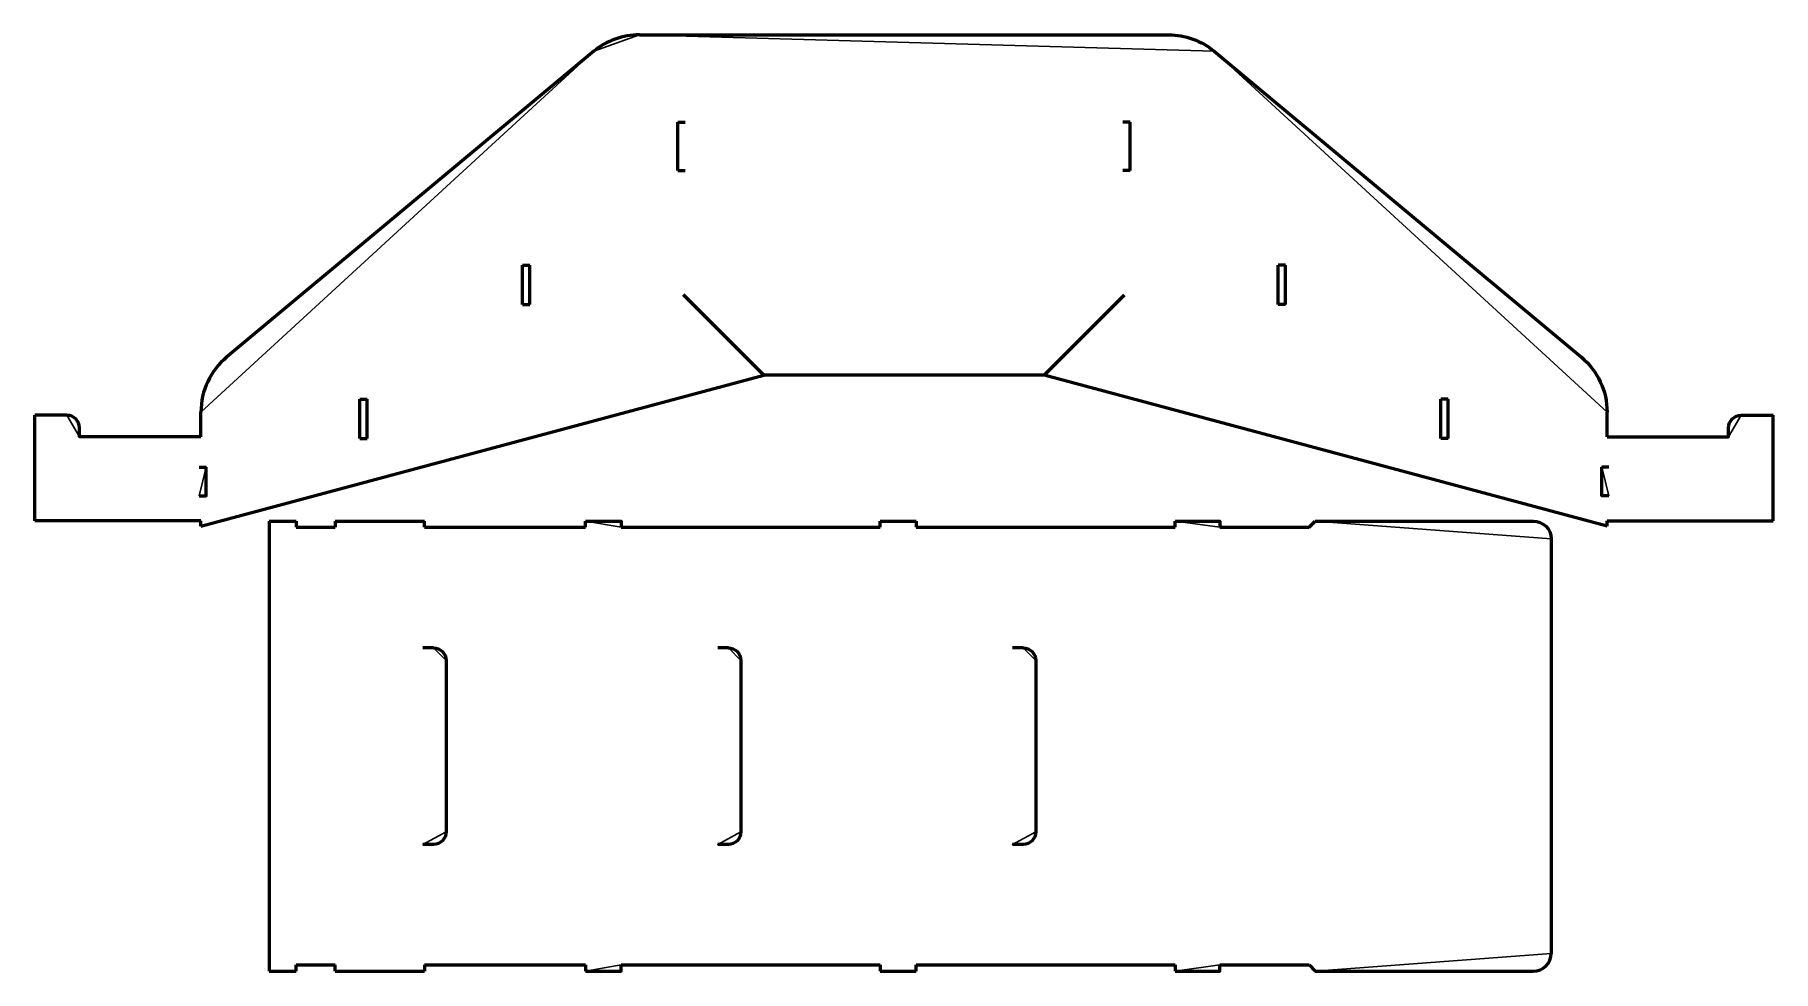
# Model space of a CAD drawing. Header units: centimetres. Extents: x -10.3 to 10.3, y -5.6 to 5.6.
import ezdxf

# ---------------------------------------------------------------- set-up
doc = ezdxf.new("R2010")
doc.units = ezdxf.units.CM
doc.header["$MEASUREMENT"] = 0
doc.layers.add('Camada 1', color=7, linetype='Continuous')

msp = doc.modelspace()

# ---------------------------------------------------------------- linework, layer by layer
at = {"layer": 'Camada 1', "color": 7}
for points, knots in [([(-3.1365, 5.55196), (-3.33481, 5.55196), (-3.52668, 5.48248), (-3.67908, 5.35561), (-3.67908, 5.35561), (-3.67908, 5.35561), (-3.1365, 5.55196), (-3.1365, 5.55196)], [0, 0, 0, 0, 0.33333333, 0.33333333, 0.33333333, 0.33333333, 1, 1, 1, 1]), ([(-3.1365, 5.55196), (-3.1365, 5.55196), (3.1365, 5.55196), (3.1365, 5.55196), (3.1365, 5.55196), (3.33465, 5.55196), (3.52652, 5.48248), (3.67895, 5.35561), (3.67895, 5.35561), (3.67895, 5.35561), (-3.1365, 5.55196), (-3.1365, 5.55196)], [0, 0, 0, 0, 0.25, 0.25, 0.25, 0.25, 0.5, 0.5, 0.5, 0.5, 1, 1, 1, 1]), ([(-3.1365, 5.55196), (-3.1365, 5.55196), (-3.1365, 5.55196), (-3.1365, 5.55196), (-3.1365, 5.55196), (-3.1365, 5.55196), (-3.1365, 5.55196), (-3.1365, 5.55196)], [0, 0, 0, 0, 0.33333333, 0.33333333, 0.33333333, 0.33333333, 1, 1, 1, 1]), ([(-3.1365, 5.55196), (-3.1365, 5.55196), (-3.1365, 5.55196), (-3.1365, 5.55196), (-3.1365, 5.55196), (-3.1365, 5.55196), (-3.1365, 5.55196), (-3.1365, 5.55196)], [0, 0, 0, 0, 0.33333333, 0.33333333, 0.33333333, 0.33333333, 1, 1, 1, 1]), ([(-3.67911, 5.35562), (-3.67911, 5.35562), (-8.03061, 1.72929), (-8.03061, 1.72929), (-8.03061, 1.72929), (-8.22376, 1.56819), (-8.33554, 1.32972), (-8.33554, 1.07831), (-8.33554, 1.07831), (-8.33554, 1.07831), (-3.67911, 5.35562), (-3.67911, 5.35562)], [0, 0, 0, 0, 0.25, 0.25, 0.25, 0.25, 0.5, 0.5, 0.5, 0.5, 1, 1, 1, 1]), ([(-3.67911, 5.35562), (-3.67911, 5.35562), (-3.67911, 5.35562), (-3.67911, 5.35562), (-3.67911, 5.35562), (-3.67911, 5.35562), (-3.67911, 5.35562), (-3.67911, 5.35562)], [0, 0, 0, 0, 0.33333333, 0.33333333, 0.33333333, 0.33333333, 1, 1, 1, 1]), ([(3.67895, 5.35562), (3.67895, 5.35562), (8.03063, 1.72929), (8.03063, 1.72929), (8.03063, 1.72929), (8.22383, 1.56819), (8.33556, 1.32972), (8.33556, 1.07831), (8.33556, 1.07831), (8.33556, 1.07831), (3.67895, 5.35562), (3.67895, 5.35562)], [0, 0, 0, 0, 0.25, 0.25, 0.25, 0.25, 0.5, 0.5, 0.5, 0.5, 1, 1, 1, 1]), ([(3.67895, 5.35562), (3.67895, 5.35562), (3.67895, 5.35562), (3.67895, 5.35562), (3.67895, 5.35562), (3.67895, 5.35562), (3.67895, 5.35562), (3.67895, 5.35562)], [0, 0, 0, 0, 0.33333333, 0.33333333, 0.33333333, 0.33333333, 1, 1, 1, 1]), ([(-9.7759, 0.78584), (-9.7759, 0.78584), (-9.7759, 0.89181), (-9.7759, 0.89181), (-9.7759, 0.89181), (-9.7759, 0.97346), (-9.84228, 1.04), (-9.92417, 1.04), (-9.92417, 1.04), (-9.92417, 1.04), (-9.7759, 0.78584), (-9.7759, 0.78584)], [0, 0, 0, 0, 0.25, 0.25, 0.25, 0.25, 0.5, 0.5, 0.5, 0.5, 1, 1, 1, 1]), ([(9.77588, 0.78584), (9.77588, 0.78584), (9.77588, 0.89181), (9.77588, 0.89181), (9.77588, 0.89181), (9.77588, 0.97346), (9.84226, 1.04), (9.92415, 1.04), (9.92415, 1.04), (9.92415, 1.04), (9.77588, 0.78584), (9.77588, 0.78584)], [0, 0, 0, 0, 0.25, 0.25, 0.25, 0.25, 0.5, 0.5, 0.5, 0.5, 1, 1, 1, 1]), ([(-9.7759, 0.78584), (-9.7759, 0.78584), (-9.7759, 0.78584), (-9.7759, 0.78584), (-9.7759, 0.78584), (-9.7759, 0.78584), (-9.7759, 0.78584), (-9.7759, 0.78584)], [0, 0, 0, 0, 0.33333333, 0.33333333, 0.33333333, 0.33333333, 1, 1, 1, 1]), ([(9.77588, 0.78584), (9.77588, 0.78584), (9.77588, 0.78584), (9.77588, 0.78584), (9.77588, 0.78584), (9.77588, 0.78584), (9.77588, 0.78584), (9.77588, 0.78584)], [0, 0, 0, 0, 0.33333333, 0.33333333, 0.33333333, 0.33333333, 1, 1, 1, 1]), ([(-8.35665, 0.08684), (-8.35665, 0.08684), (-8.27188, 0.08684), (-8.27188, 0.08684), (-8.27188, 0.08684), (-8.27188, 0.08684), (-8.27188, 0.42566), (-8.27188, 0.42566), (-8.27188, 0.42566), (-8.27188, 0.42566), (-8.35665, 0.08684), (-8.35665, 0.08684)], [0, 0, 0, 0, 0.25, 0.25, 0.25, 0.25, 0.5, 0.5, 0.5, 0.5, 1, 1, 1, 1]), ([(8.35663, 0.08684), (8.35663, 0.08684), (8.27183, 0.08684), (8.27183, 0.08684), (8.27183, 0.08684), (8.27183, 0.08684), (8.27183, 0.42566), (8.27183, 0.42566), (8.27183, 0.42566), (8.27183, 0.42566), (8.35663, 0.08684), (8.35663, 0.08684)], [0, 0, 0, 0, 0.25, 0.25, 0.25, 0.25, 0.5, 0.5, 0.5, 0.5, 1, 1, 1, 1]), ([(-3.77661, -0.21402), (-3.77661, -0.21402), (-3.35283, -0.21402), (-3.35283, -0.21402), (-3.35283, -0.21402), (-3.35283, -0.21402), (-3.35283, -0.28803), (-3.35283, -0.28803), (-3.35283, -0.28803), (-3.35283, -0.28803), (-3.77661, -0.21402), (-3.77661, -0.21402)], [0, 0, 0, 0, 0.25, 0.25, 0.25, 0.25, 0.5, 0.5, 0.5, 0.5, 1, 1, 1, 1]), ([(3.21376, -0.21402), (3.21376, -0.21402), (3.7434, -0.21402), (3.7434, -0.21402), (3.7434, -0.21402), (3.7434, -0.21402), (3.7434, -0.28803), (3.7434, -0.28803), (3.7434, -0.28803), (3.7434, -0.28803), (3.21376, -0.21402), (3.21376, -0.21402)], [0, 0, 0, 0, 0.25, 0.25, 0.25, 0.25, 0.5, 0.5, 0.5, 0.5, 1, 1, 1, 1]), ([(4.87669, -0.21402), (4.87669, -0.21402), (7.46096, -0.21402), (7.46096, -0.21402), (7.46096, -0.21402), (7.57788, -0.21402), (7.67284, -0.30885), (7.67284, -0.42577), (7.67284, -0.42577), (7.67284, -0.42577), (4.87669, -0.21402), (4.87669, -0.21402)], [0, 0, 0, 0, 0.25, 0.25, 0.25, 0.25, 0.5, 0.5, 0.5, 0.5, 1, 1, 1, 1]), ([(4.87669, -0.21402), (4.87669, -0.21402), (4.87669, -0.21402), (4.87669, -0.21402), (4.87669, -0.21402), (4.87669, -0.21402), (4.87669, -0.21402), (4.87669, -0.21402)], [0, 0, 0, 0, 0.33333333, 0.33333333, 0.33333333, 0.33333333, 1, 1, 1, 1]), ([(-5.57702, -1.71783), (-5.49518, -1.71783), (-5.42877, -1.78435), (-5.42877, -1.86623), (-5.42877, -1.86623), (-5.42877, -1.86623), (-5.57702, -1.71783), (-5.57702, -1.71783)], [0, 0, 0, 0, 0.33333333, 0.33333333, 0.33333333, 0.33333333, 1, 1, 1, 1]), ([(-5.57702, -1.71783), (-5.57702, -1.71783), (-5.57702, -1.71783), (-5.57702, -1.71783), (-5.57702, -1.71783), (-5.57702, -1.71783), (-5.57702, -1.71783), (-5.57702, -1.71783)], [0, 0, 0, 0, 0.33333333, 0.33333333, 0.33333333, 0.33333333, 1, 1, 1, 1]), ([(-2.0819, -1.71783), (-1.99996, -1.71783), (-1.93363, -1.78435), (-1.93363, -1.86623), (-1.93363, -1.86623), (-1.93363, -1.86623), (-2.0819, -1.71783), (-2.0819, -1.71783)], [0, 0, 0, 0, 0.33333333, 0.33333333, 0.33333333, 0.33333333, 1, 1, 1, 1]), ([(-2.0819, -1.71783), (-2.0819, -1.71783), (-2.0819, -1.71783), (-2.0819, -1.71783), (-2.0819, -1.71783), (-2.0819, -1.71783), (-2.0819, -1.71783), (-2.0819, -1.71783)], [0, 0, 0, 0, 0.33333333, 0.33333333, 0.33333333, 0.33333333, 1, 1, 1, 1]), ([(1.41319, -1.71783), (1.49511, -1.71783), (1.56157, -1.78435), (1.56157, -1.86623), (1.56157, -1.86623), (1.56157, -1.86623), (1.41319, -1.71783), (1.41319, -1.71783)], [0, 0, 0, 0, 0.33333333, 0.33333333, 0.33333333, 0.33333333, 1, 1, 1, 1]), ([(1.41319, -1.71783), (1.41319, -1.71783), (1.41319, -1.71783), (1.41319, -1.71783), (1.41319, -1.71783), (1.41319, -1.71783), (1.41319, -1.71783), (1.41319, -1.71783)], [0, 0, 0, 0, 0.33333333, 0.33333333, 0.33333333, 0.33333333, 1, 1, 1, 1]), ([(-5.42877, -3.89975), (-5.42877, -3.98172), (-5.49518, -4.04802), (-5.57702, -4.04802), (-5.57702, -4.04802), (-5.57702, -4.04802), (-5.70428, -4.04802), (-5.70428, -4.04802), (-5.70428, -4.04802), (-5.70428, -4.04802), (-5.42877, -3.89975), (-5.42877, -3.89975)], [0, 0, 0, 0, 0.25, 0.25, 0.25, 0.25, 0.5, 0.5, 0.5, 0.5, 1, 1, 1, 1]), ([(-5.42877, -3.89975), (-5.42877, -3.89975), (-5.42877, -3.89975), (-5.42877, -3.89975), (-5.42877, -3.89975), (-5.42877, -3.89975), (-5.42877, -3.89975), (-5.42877, -3.89975)], [0, 0, 0, 0, 0.33333333, 0.33333333, 0.33333333, 0.33333333, 1, 1, 1, 1]), ([(-1.93365, -3.89975), (-1.93365, -3.98172), (-1.99998, -4.04802), (-2.08192, -4.04802), (-2.08192, -4.04802), (-2.08192, -4.04802), (-2.20901, -4.04802), (-2.20901, -4.04802), (-2.20901, -4.04802), (-2.20901, -4.04802), (-1.93365, -3.89975), (-1.93365, -3.89975)], [0, 0, 0, 0, 0.25, 0.25, 0.25, 0.25, 0.5, 0.5, 0.5, 0.5, 1, 1, 1, 1]), ([(-1.93365, -3.89975), (-1.93365, -3.89975), (-1.93365, -3.89975), (-1.93365, -3.89975), (-1.93365, -3.89975), (-1.93365, -3.89975), (-1.93365, -3.89975), (-1.93365, -3.89975)], [0, 0, 0, 0, 0.33333333, 0.33333333, 0.33333333, 0.33333333, 1, 1, 1, 1]), ([(1.5616, -3.89975), (1.5616, -3.98172), (1.49511, -4.04802), (1.41322, -4.04802), (1.41322, -4.04802), (1.41322, -4.04802), (1.28606, -4.04802), (1.28606, -4.04802), (1.28606, -4.04802), (1.28606, -4.04802), (1.5616, -3.89975), (1.5616, -3.89975)], [0, 0, 0, 0, 0.25, 0.25, 0.25, 0.25, 0.5, 0.5, 0.5, 0.5, 1, 1, 1, 1]), ([(1.5616, -3.89975), (1.5616, -3.89975), (1.5616, -3.89975), (1.5616, -3.89975), (1.5616, -3.89975), (1.5616, -3.89975), (1.5616, -3.89975), (1.5616, -3.89975)], [0, 0, 0, 0, 0.33333333, 0.33333333, 0.33333333, 0.33333333, 1, 1, 1, 1]), ([(4.87669, -5.55196), (4.87669, -5.55196), (7.46096, -5.55196), (7.46096, -5.55196), (7.46096, -5.55196), (7.57788, -5.55196), (7.67284, -5.45729), (7.67284, -5.34021), (7.67284, -5.34021), (7.67284, -5.34021), (4.87669, -5.55196), (4.87669, -5.55196)], [0, 0, 0, 0, 0.25, 0.25, 0.25, 0.25, 0.5, 0.5, 0.5, 0.5, 1, 1, 1, 1]), ([(-3.77661, -5.55196), (-3.77661, -5.55196), (-3.35283, -5.55196), (-3.35283, -5.55196), (-3.35283, -5.55196), (-3.35283, -5.55196), (-3.35283, -5.47796), (-3.35283, -5.47796), (-3.35283, -5.47796), (-3.35283, -5.47796), (-3.77661, -5.55196), (-3.77661, -5.55196)], [0, 0, 0, 0, 0.25, 0.25, 0.25, 0.25, 0.5, 0.5, 0.5, 0.5, 1, 1, 1, 1]), ([(3.21376, -5.55196), (3.21376, -5.55196), (3.7434, -5.55196), (3.7434, -5.55196), (3.7434, -5.55196), (3.7434, -5.55196), (3.7434, -5.47796), (3.7434, -5.47796), (3.7434, -5.47796), (3.7434, -5.47796), (3.21376, -5.55196), (3.21376, -5.55196)], [0, 0, 0, 0, 0.25, 0.25, 0.25, 0.25, 0.5, 0.5, 0.5, 0.5, 1, 1, 1, 1]), ([(4.87669, -5.55196), (4.87669, -5.55196), (4.87669, -5.55196), (4.87669, -5.55196), (4.87669, -5.55196), (4.87669, -5.55196), (4.87669, -5.55196), (4.87669, -5.55196)], [0, 0, 0, 0, 0.33333333, 0.33333333, 0.33333333, 0.33333333, 1, 1, 1, 1])]:
    msp.add_open_spline(points, degree=3, knots=knots, dxfattribs=at)
at = {"layer": 'Camada 1', "lineweight": 53}
for points in [[(-3.1365, 5.55196), (-3.33481, 5.55196), (-3.52668, 5.48248), (-3.67908, 5.35561)], [(-2.67975, 4.51403), (-2.67975, 4.51403), (-2.59493, 4.51403), (-2.59493, 4.51403)], [(-2.67975, 3.94195), (-2.67975, 3.94195), (-2.67975, 4.51403), (-2.67975, 4.51403)], [(2.67951, 4.51403), (2.67951, 4.51403), (2.59482, 4.51403), (2.59482, 4.51403)], [(2.67951, 3.94195), (2.67951, 3.94195), (2.67951, 4.51403), (2.67951, 4.51403)], [(-2.67975, 3.94195), (-2.67975, 3.94195), (-2.59493, 3.94195), (-2.59493, 3.94195)], [(2.67951, 3.94195), (2.67951, 3.94195), (2.59482, 3.94195), (2.59482, 3.94195)], [(-4.52252, 2.8194), (-4.52252, 2.8194), (-4.43796, 2.8194), (-4.43796, 2.8194)], [(-4.52252, 2.35328), (-4.52252, 2.35328), (-4.52252, 2.8194), (-4.52252, 2.8194)], [(-4.43796, 2.35328), (-4.43796, 2.35328), (-4.43796, 2.8194), (-4.43796, 2.8194)], [(4.5225, 2.8194), (4.5225, 2.8194), (4.4378, 2.8194), (4.4378, 2.8194)], [(4.4378, 2.35328), (4.4378, 2.35328), (4.4378, 2.8194), (4.4378, 2.8194)], [(4.5225, 2.35328), (4.5225, 2.35328), (4.5225, 2.8194), (4.5225, 2.8194)], [(-4.52252, 2.35328), (-4.52252, 2.35328), (-4.43796, 2.35328), (-4.43796, 2.35328)], [(-1.66293, 1.51461), (-1.66293, 1.51461), (-2.61612, 2.46777), (-2.61612, 2.46777)], [(1.66275, 1.51461), (1.66275, 1.51461), (2.61604, 2.46777), (2.61604, 2.46777)], [(4.5225, 2.35328), (4.5225, 2.35328), (4.4378, 2.35328), (4.4378, 2.35328)], [(-8.33554, -0.27337), (-8.33554, -0.27337), (-1.66293, 1.51461), (-1.66293, 1.51461)], [(1.66275, 1.51461), (1.66275, 1.51461), (-1.66293, 1.51461), (-1.66293, 1.51461)], [(8.33557, -0.27337), (8.33557, -0.27337), (1.66275, 1.51461), (1.66275, 1.51461)], [(-9.92418, 1.04002), (-9.92418, 1.04002), (-10.30544, 1.04002), (-10.30544, 1.04002)], [(-10.30544, -0.20976), (-10.30544, -0.20976), (-10.30544, 1.04002), (-10.30544, 1.04002)], [(-8.33554, 0.78584), (-8.33554, 0.78584), (-8.33554, 1.07831), (-8.33554, 1.07831)], [(-6.45022, 1.23074), (-6.45022, 1.23074), (-6.36545, 1.23074), (-6.36545, 1.23074)], [(-6.45022, 0.76465), (-6.45022, 0.76465), (-6.45022, 1.23074), (-6.45022, 1.23074)], [(-6.36545, 0.76465), (-6.36545, 0.76465), (-6.36545, 1.23074), (-6.36545, 1.23074)], [(6.4502, 1.23074), (6.4502, 1.23074), (6.36529, 1.23074), (6.36529, 1.23074)], [(6.36529, 0.76465), (6.36529, 0.76465), (6.36529, 1.23074), (6.36529, 1.23074)], [(6.4502, 0.76465), (6.4502, 0.76465), (6.4502, 1.23074), (6.4502, 1.23074)], [(8.33557, 0.78584), (8.33557, 0.78584), (8.33557, 1.07831), (8.33557, 1.07831)], [(9.92412, 1.04002), (9.92412, 1.04002), (10.30544, 1.04002), (10.30544, 1.04002)], [(10.30544, -0.20976), (10.30544, -0.20976), (10.30544, 1.04002), (10.30544, 1.04002)], [(-8.33554, 0.78584), (-8.33554, 0.78584), (-9.7759, 0.78584), (-9.7759, 0.78584)], [(-6.45022, 0.76465), (-6.45022, 0.76465), (-6.36545, 0.76465), (-6.36545, 0.76465)], [(6.4502, 0.76465), (6.4502, 0.76465), (6.36529, 0.76465), (6.36529, 0.76465)], [(8.33557, 0.78584), (8.33557, 0.78584), (9.77588, 0.78584), (9.77588, 0.78584)], [(-8.35665, 0.42566), (-8.35665, 0.42566), (-8.27188, 0.42566), (-8.27188, 0.42566)], [(8.35663, 0.42566), (8.35663, 0.42566), (8.27183, 0.42566), (8.27183, 0.42566)], [(-8.33554, -0.20976), (-8.33554, -0.20976), (-10.30544, -0.20976), (-10.30544, -0.20976)], [(-8.33554, -0.27337), (-8.33554, -0.27337), (-8.33554, -0.20976), (-8.33554, -0.20976)], [(-7.52594, -0.21402), (-7.52594, -0.21402), (-7.52594, -5.55196), (-7.52594, -5.55196)], [(-7.52594, -0.21402), (-7.52594, -0.21402), (-7.2082, -0.21402), (-7.2082, -0.21402)], [(-7.2082, -0.21402), (-7.2082, -0.21402), (-7.2082, -0.28803), (-7.2082, -0.28803)], [(-7.2082, -0.28803), (-7.2082, -0.28803), (-6.74217, -0.28803), (-6.74217, -0.28803)], [(-6.74217, -0.21402), (-6.74217, -0.21402), (-6.74217, -0.28803), (-6.74217, -0.28803)], [(-6.74217, -0.21402), (-6.74217, -0.21402), (-5.68304, -0.21402), (-5.68304, -0.21402)], [(-5.68304, -0.28803), (-5.68304, -0.28803), (-5.68304, -0.21402), (-5.68304, -0.21402)], [(-5.68304, -0.28803), (-5.68304, -0.28803), (-3.77661, -0.28803), (-3.77661, -0.28803)], [(-3.77661, -0.28803), (-3.77661, -0.28803), (-3.77661, -0.21402), (-3.77661, -0.21402)], [(-3.35283, -0.28803), (-3.35283, -0.28803), (-0.28131, -0.28803), (-0.28131, -0.28803)], [(-0.28131, -0.21402), (-0.28131, -0.21402), (0.14229, -0.21402), (0.14229, -0.21402)], [(-0.28131, -0.28803), (-0.28131, -0.28803), (-0.28131, -0.21402), (-0.28131, -0.21402)], [(0.14229, -0.21402), (0.14229, -0.21402), (0.14229, -0.28803), (0.14229, -0.28803)], [(0.14229, -0.28803), (0.14229, -0.28803), (3.21376, -0.28803), (3.21376, -0.28803)], [(3.21376, -0.28803), (3.21376, -0.28803), (3.21376, -0.21402), (3.21376, -0.21402)], [(3.7434, -0.28803), (3.7434, -0.28803), (4.8025, -0.28803), (4.8025, -0.28803)], [(4.8025, -0.28803), (4.8025, -0.28803), (4.87669, -0.21402), (4.87669, -0.21402)], [(8.33557, -0.27337), (8.33557, -0.27337), (8.33557, -0.20976), (8.33557, -0.20976)], [(8.33557, -0.20976), (8.33557, -0.20976), (10.30544, -0.20976), (10.30544, -0.20976)], [(7.67284, -0.42577), (7.67284, -0.42577), (7.67284, -5.34022), (7.67284, -5.34022)], [(-5.57702, -1.71783), (-5.57702, -1.71783), (-5.70426, -1.71783), (-5.70426, -1.71783)], [(-5.57702, -1.71783), (-5.49518, -1.71783), (-5.42877, -1.78435), (-5.42877, -1.86623)], [(-2.0819, -1.71783), (-2.0819, -1.71783), (-2.20898, -1.71783), (-2.20898, -1.71783)], [(-2.0819, -1.71783), (-1.99996, -1.71783), (-1.93363, -1.78435), (-1.93363, -1.86623)], [(1.41319, -1.71783), (1.41319, -1.71783), (1.28606, -1.71783), (1.28606, -1.71783)], [(1.41319, -1.71783), (1.49511, -1.71783), (1.56157, -1.78435), (1.56157, -1.86623)], [(-5.42877, -1.86626), (-5.42877, -1.86626), (-5.42877, -3.89975), (-5.42877, -3.89975)], [(-1.93365, -1.86626), (-1.93365, -1.86626), (-1.93365, -3.89975), (-1.93365, -3.89975)], [(1.5616, -1.86626), (1.5616, -1.86626), (1.5616, -3.89975), (1.5616, -3.89975)], [(-7.52594, -5.55196), (-7.52594, -5.55196), (-7.2082, -5.55196), (-7.2082, -5.55196)], [(-7.2082, -5.47796), (-7.2082, -5.47796), (-6.74217, -5.47796), (-6.74217, -5.47796)], [(-7.2082, -5.55196), (-7.2082, -5.55196), (-7.2082, -5.47796), (-7.2082, -5.47796)], [(-6.74217, -5.55196), (-6.74217, -5.55196), (-6.74217, -5.47796), (-6.74217, -5.47796)], [(-6.74217, -5.55196), (-6.74217, -5.55196), (-5.68304, -5.55196), (-5.68304, -5.55196)], [(-5.68304, -5.47796), (-5.68304, -5.47796), (-3.77661, -5.47796), (-3.77661, -5.47796)], [(-5.68304, -5.47796), (-5.68304, -5.47796), (-5.68304, -5.55196), (-5.68304, -5.55196)], [(-3.77661, -5.47796), (-3.77661, -5.47796), (-3.77661, -5.55196), (-3.77661, -5.55196)], [(-3.35283, -5.47796), (-3.35283, -5.47796), (-0.28131, -5.47796), (-0.28131, -5.47796)], [(-0.28131, -5.47796), (-0.28131, -5.47796), (-0.28131, -5.55196), (-0.28131, -5.55196)], [(-0.28131, -5.55196), (-0.28131, -5.55196), (0.14229, -5.55196), (0.14229, -5.55196)], [(0.14229, -5.47796), (0.14229, -5.47796), (3.21376, -5.47796), (3.21376, -5.47796)], [(0.14229, -5.55196), (0.14229, -5.55196), (0.14229, -5.47796), (0.14229, -5.47796)], [(3.21376, -5.47796), (3.21376, -5.47796), (3.21376, -5.55196), (3.21376, -5.55196)], [(3.7434, -5.47796), (3.7434, -5.47796), (4.8025, -5.47796), (4.8025, -5.47796)], [(4.8025, -5.47796), (4.8025, -5.47796), (4.87669, -5.55196), (4.87669, -5.55196)]]:
    msp.add_open_spline(points, degree=3, dxfattribs=at)
for points in [[(-3.1365, 5.55196), (-3.1365, 5.55196), (3.1365, 5.55196), (3.1365, 5.55196), (3.1365, 5.55196), (3.33465, 5.55196), (3.52652, 5.48248), (3.67895, 5.35561)], [(-3.1365, 5.55196), (-3.1365, 5.55196), (-3.1365, 5.55196), (-3.1365, 5.55196), (-3.1365, 5.55196), (-3.1365, 5.55196), (-3.1365, 5.55196), (-3.1365, 5.55196)], [(-3.1365, 5.55196), (-3.1365, 5.55196), (-3.1365, 5.55196), (-3.1365, 5.55196), (-3.1365, 5.55196), (-3.1365, 5.55196), (-3.1365, 5.55196), (-3.1365, 5.55196)], [(-3.67911, 5.35562), (-3.67911, 5.35562), (-8.03061, 1.72929), (-8.03061, 1.72929), (-8.03061, 1.72929), (-8.22376, 1.56819), (-8.33554, 1.32972), (-8.33554, 1.07831)], [(-3.67911, 5.35562), (-3.67911, 5.35562), (-3.67911, 5.35562), (-3.67911, 5.35562), (-3.67911, 5.35562), (-3.67911, 5.35562), (-3.67911, 5.35562), (-3.67911, 5.35562)], [(3.67895, 5.35562), (3.67895, 5.35562), (8.03063, 1.72929), (8.03063, 1.72929), (8.03063, 1.72929), (8.22383, 1.56819), (8.33556, 1.32972), (8.33556, 1.07831)], [(3.67895, 5.35562), (3.67895, 5.35562), (3.67895, 5.35562), (3.67895, 5.35562), (3.67895, 5.35562), (3.67895, 5.35562), (3.67895, 5.35562), (3.67895, 5.35562)], [(-9.7759, 0.78584), (-9.7759, 0.78584), (-9.7759, 0.89181), (-9.7759, 0.89181), (-9.7759, 0.89181), (-9.7759, 0.97346), (-9.84228, 1.04), (-9.92417, 1.04)], [(9.77588, 0.78584), (9.77588, 0.78584), (9.77588, 0.89181), (9.77588, 0.89181), (9.77588, 0.89181), (9.77588, 0.97346), (9.84226, 1.04), (9.92415, 1.04)], [(-9.7759, 0.78584), (-9.7759, 0.78584), (-9.7759, 0.78584), (-9.7759, 0.78584), (-9.7759, 0.78584), (-9.7759, 0.78584), (-9.7759, 0.78584), (-9.7759, 0.78584)], [(9.77588, 0.78584), (9.77588, 0.78584), (9.77588, 0.78584), (9.77588, 0.78584), (9.77588, 0.78584), (9.77588, 0.78584), (9.77588, 0.78584), (9.77588, 0.78584)], [(-8.35665, 0.08684), (-8.35665, 0.08684), (-8.27188, 0.08684), (-8.27188, 0.08684), (-8.27188, 0.08684), (-8.27188, 0.08684), (-8.27188, 0.42566), (-8.27188, 0.42566)], [(8.35663, 0.08684), (8.35663, 0.08684), (8.27183, 0.08684), (8.27183, 0.08684), (8.27183, 0.08684), (8.27183, 0.08684), (8.27183, 0.42566), (8.27183, 0.42566)], [(-3.77661, -0.21402), (-3.77661, -0.21402), (-3.35283, -0.21402), (-3.35283, -0.21402), (-3.35283, -0.21402), (-3.35283, -0.21402), (-3.35283, -0.28803), (-3.35283, -0.28803)], [(3.21376, -0.21402), (3.21376, -0.21402), (3.7434, -0.21402), (3.7434, -0.21402), (3.7434, -0.21402), (3.7434, -0.21402), (3.7434, -0.28803), (3.7434, -0.28803)], [(4.87669, -0.21402), (4.87669, -0.21402), (7.46096, -0.21402), (7.46096, -0.21402), (7.46096, -0.21402), (7.57788, -0.21402), (7.67284, -0.30885), (7.67284, -0.42577)], [(4.87669, -0.21402), (4.87669, -0.21402), (4.87669, -0.21402), (4.87669, -0.21402), (4.87669, -0.21402), (4.87669, -0.21402), (4.87669, -0.21402), (4.87669, -0.21402)], [(-5.57702, -1.71783), (-5.57702, -1.71783), (-5.57702, -1.71783), (-5.57702, -1.71783), (-5.57702, -1.71783), (-5.57702, -1.71783), (-5.57702, -1.71783), (-5.57702, -1.71783)], [(-2.0819, -1.71783), (-2.0819, -1.71783), (-2.0819, -1.71783), (-2.0819, -1.71783), (-2.0819, -1.71783), (-2.0819, -1.71783), (-2.0819, -1.71783), (-2.0819, -1.71783)], [(1.41319, -1.71783), (1.41319, -1.71783), (1.41319, -1.71783), (1.41319, -1.71783), (1.41319, -1.71783), (1.41319, -1.71783), (1.41319, -1.71783), (1.41319, -1.71783)], [(-5.42877, -3.89975), (-5.42877, -3.98172), (-5.49518, -4.04802), (-5.57702, -4.04802), (-5.57702, -4.04802), (-5.57702, -4.04802), (-5.70428, -4.04802), (-5.70428, -4.04802)], [(-5.42877, -3.89975), (-5.42877, -3.89975), (-5.42877, -3.89975), (-5.42877, -3.89975), (-5.42877, -3.89975), (-5.42877, -3.89975), (-5.42877, -3.89975), (-5.42877, -3.89975)], [(-1.93365, -3.89975), (-1.93365, -3.98172), (-1.99998, -4.04802), (-2.08192, -4.04802), (-2.08192, -4.04802), (-2.08192, -4.04802), (-2.20901, -4.04802), (-2.20901, -4.04802)], [(-1.93365, -3.89975), (-1.93365, -3.89975), (-1.93365, -3.89975), (-1.93365, -3.89975), (-1.93365, -3.89975), (-1.93365, -3.89975), (-1.93365, -3.89975), (-1.93365, -3.89975)], [(1.5616, -3.89975), (1.5616, -3.98172), (1.49511, -4.04802), (1.41322, -4.04802), (1.41322, -4.04802), (1.41322, -4.04802), (1.28606, -4.04802), (1.28606, -4.04802)], [(1.5616, -3.89975), (1.5616, -3.89975), (1.5616, -3.89975), (1.5616, -3.89975), (1.5616, -3.89975), (1.5616, -3.89975), (1.5616, -3.89975), (1.5616, -3.89975)], [(4.87669, -5.55196), (4.87669, -5.55196), (7.46096, -5.55196), (7.46096, -5.55196), (7.46096, -5.55196), (7.57788, -5.55196), (7.67284, -5.45729), (7.67284, -5.34021)], [(-3.77661, -5.55196), (-3.77661, -5.55196), (-3.35283, -5.55196), (-3.35283, -5.55196), (-3.35283, -5.55196), (-3.35283, -5.55196), (-3.35283, -5.47796), (-3.35283, -5.47796)], [(3.21376, -5.55196), (3.21376, -5.55196), (3.7434, -5.55196), (3.7434, -5.55196), (3.7434, -5.55196), (3.7434, -5.55196), (3.7434, -5.47796), (3.7434, -5.47796)], [(4.87669, -5.55196), (4.87669, -5.55196), (4.87669, -5.55196), (4.87669, -5.55196), (4.87669, -5.55196), (4.87669, -5.55196), (4.87669, -5.55196), (4.87669, -5.55196)]]:
    msp.add_open_spline(points, degree=3, knots=[0, 0, 0, 0, 0.33333333, 0.33333333, 0.33333333, 0.33333333, 1, 1, 1, 1], dxfattribs=at)

doc.saveas('drawing.dxf')
